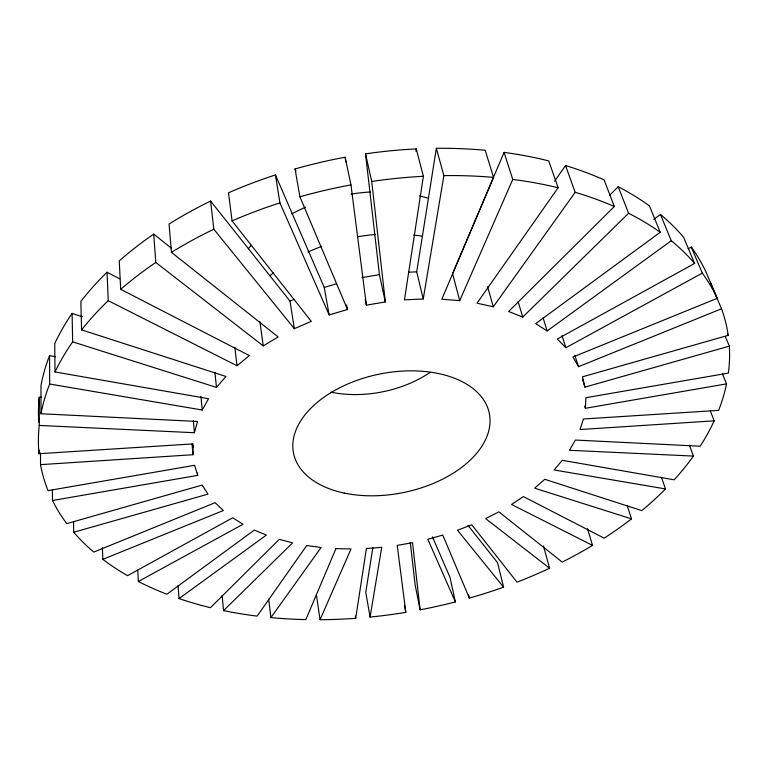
<?xml version="1.0" encoding="UTF-8"?>
<svg xmlns="http://www.w3.org/2000/svg" width="768" height="768" viewBox="0 0 768 768"><rect width="100%" height="100%" fill="white"/><g stroke="black" fill="none" stroke-linecap="round" stroke-linejoin="round"><path stroke-width="1.15" d="M40.531 452.995L40.531 464.64L193.008 454.723L192.931 443.894L39.024 453.706L39.024 450.154M39.024 453.706A349.958 215.155 -11.5 0 1 39.235 425.443L39.254 397.248L41.645 397.373M722.477 373.949L726.547 383.866L585.379 408.288L585.907 397.699L728.371 373.094A349.958 215.155 -11.5 0 0 729.341 346.138L725.261 336.451M415.901 151.267L416.237 148.906A344.4 216.701 -11.5 0 0 365.53 153.859L379.421 274.666L385.334 301.949L366.384 305.155L365.222 299.453M316.378 594.643L320.054 619.718A349.958 215.155 -11.5 0 0 355.699 618.307L366.394 548.534L381.734 547.334L370.07 617.069A349.958 215.155 -11.5 0 0 405.821 612.355L397.229 545.376L412.531 542.678L420.106 609.821A349.958 215.155 -11.5 0 0 455.376 601.92L449.99 577.315L432.413 536.803M416.237 148.906L423.389 176.294L404.458 299.866L423.245 298.963L443.875 175.613L436.368 148.31A344.4 216.701 -11.5 0 1 485.194 150.259L493.555 177.37L441.83 299.222L459.706 300.634L512.765 179.424L504.077 152.39A344.4 216.701 -11.5 0 1 548.726 160.906L558.125 187.757L477.005 303.187L493.277 306.797L575.184 192.326L565.526 165.552L554.611 181.21M372.874 547.594L365.77 592.214L370.07 617.069M423.245 298.963L416.717 271.834L436.368 148.31M39.235 425.443L194.429 432.72L197.51 421.459L40.992 413.75L40.982 385.488A344.4 216.701 -11.5 0 1 49.546 355.651L55.411 356.698M504.077 152.39L452.602 273.667L459.706 300.634M335.962 548.515L305.846 619.603A349.958 215.155 -11.5 0 1 270.912 617.606L268.685 599.165M320.054 619.718L351.024 548.957L335.981 548.611M49.546 355.651L49.699 384.029L202.234 410.026L208.541 398.707L54.989 371.952L54.739 343.536A344.4 216.701 -11.5 0 1 72.096 313.392L82.291 316.733M270.912 617.606L321.101 547.469L306.701 545.558L257.126 616.109A349.958 215.155 -11.5 0 1 223.565 610.598L222.106 595.43M72.096 313.392L72.662 341.856L216.499 387.427L225.965 376.464L81.581 329.875L80.851 301.402A344.4 216.701 -11.5 0 1 107.03 272.227L119.702 278.813M609.802 195.158L618.221 186.72A344.4 216.701 -11.5 0 1 649.478 205.92L660.202 232.282L535.69 323.635L547.162 330.941L671.27 240.73L660.442 214.435L653.741 219.398M565.526 165.552A344.4 216.701 -11.5 0 1 604.128 179.923L614.323 206.515L508.646 311.482L522.749 317.088L628.589 213.254L618.221 186.72M223.565 610.598L292.646 542.842L279.254 539.357L210.47 607.68A349.958 215.155 -11.5 0 1 179.011 598.589L178.051 585.571M107.03 272.227L108.24 300.682L237.005 365.75L249.398 355.584L120.691 289.334L119.251 260.899A344.4 216.701 -11.5 0 1 153.696 234.106L171.485 248.256M179.011 598.589L266.381 535.075L254.352 530.064L166.915 594.211A349.958 215.155 -11.5 0 1 138.346 581.501L137.75 570.01M153.696 234.106L155.798 262.464L263.232 345.888L278.17 336.941L171.446 252.346L169.046 224.035A344.4 216.701 -11.5 0 1 210.614 201.053L290.006 301.123L294.326 328.685L311.29 321.35L232.061 220.896L228.499 192.787A344.4 216.701 -11.5 0 1 275.443 174.931L324.23 287.434L329.165 314.899L347.491 309.514L346.618 304.944M688.138 248.813L691.277 247.066A344.4 216.701 -11.5 0 1 706.186 272.429L717.216 298.32L572.986 357.014L578.506 366.691L721.526 308.774L710.534 282.95A344.4 216.701 -11.5 0 1 712.272 287.981M660.442 214.435A344.4 216.701 -11.5 0 1 683.626 237.312L694.618 263.434L557.299 339.043L565.872 347.722L702.307 273.12L691.277 247.066M138.346 581.501L243.034 524.256L232.723 517.776L127.584 575.664A349.958 215.155 -11.5 0 1 102.806 559.344L102.413 547.68M290.006 301.123L294.173 299.299M102.806 559.344L223.334 510.538L215.107 502.685L93.754 552.077A349.958 215.155 -11.5 0 1 73.709 532.243L73.517 521.587M324.23 287.434L336.605 283.766M721.526 308.774A349.958 215.155 -11.5 0 1 728.227 335.347L582.518 376.81L584.957 387.12L729.341 346.138M73.709 532.243L207.994 494.131L202.195 485.069L66.758 523.613A349.958 215.155 -11.5 0 1 52.474 500.506L52.406 490.157M52.474 500.506L197.683 475.382L197.482 473.03M361.968 277.613L379.421 274.666M710.323 410.986L714.192 420.826L580.051 429.542L583.402 418.992L718.646 410.371A349.958 215.155 -11.5 0 0 726.547 383.866M408.624 272.198L416.717 271.834M689.395 445.248L693.456 456.086L569.453 450.278L575.357 440.054L700.186 446.208A349.958 215.155 -11.5 0 0 714.192 420.826M661.555 477.686L665.51 488.947L554.093 469.958L562.301 460.32L674.179 479.818A349.958 215.155 -11.5 0 0 693.456 456.086M627.12 505.411L631.507 518.861L534.586 488.15L544.781 479.309L641.808 510.614A349.958 215.155 -11.5 0 0 665.51 488.947M455.376 601.92L427.824 539.232L442.762 535.104L469.363 598.118A349.958 215.155 -11.5 0 0 503.578 587.155L457.517 530.246L471.763 524.765L517.018 582.154A349.958 215.155 -11.5 0 0 549.581 568.243L485.645 518.592L498.864 511.853L562.234 562.09A349.958 215.155 -11.5 0 0 592.531 545.395L511.555 504.47L523.421 496.598L604.147 538.157A349.958 215.155 -11.5 0 0 631.507 518.861M210.614 201.053L213.821 229.229L294.326 328.685M467.962 525.36L497.53 562.627L503.578 587.155M275.443 174.931L279.917 202.867L329.165 314.899M727.536 333.715L728.227 335.347M366.384 305.155L350.957 184.896L345.139 157.229A344.4 216.701 -11.5 0 0 295.056 168.95L299.914 196.8L347.491 309.514M295.056 168.95L295.978 171.139M574.819 355.334L578.506 366.691M582.394 379.219L584.957 387.12M562.003 335.664L565.872 347.722M584.659 406.051L585.379 408.288M543.034 317.712L547.162 330.941M197.683 475.382L194.621 465.302L48.048 490.627A349.958 215.155 -11.5 0 1 40.531 464.64M587.501 528.653L592.531 545.395M518.083 301.546L522.749 317.088M487.574 286.704L493.277 306.797M543.475 545.952L549.581 568.243M468.566 594.614L469.363 598.118M365.53 153.859L371.731 181.45L385.334 301.949M420.106 609.821L415.181 585.139L410.246 542.237M404.458 605.29L405.821 612.355M355.325 616.042L355.699 618.307M259.939 321.725L263.232 345.888M345.139 157.229L345.754 161.962M234.826 347.328L237.005 365.75M214.934 372.461L216.499 387.427M200.928 396.25L202.234 410.026M193.363 420.787L194.429 432.72M192.854 445.2L193.066 447.562M192.077 444.048L193.008 454.723M248.371 248.774A134.314 92.006 -11.5 0 1 251.309 245.28M291.802 213.869A134.314 92.006 -11.5 0 1 305.587 207.226M350.986 194.112A134.314 92.006 -11.5 0 1 370.349 191.981M419.299 195.878A134.314 92.006 -11.5 0 1 427.44 198.019M269.942 275.76A137.875 91.296 -11.5 0 1 273.6 272.784M307.882 252.077A137.875 91.296 -11.5 0 1 321.725 246.374M357.571 236.774A137.875 91.296 -11.5 0 1 375.494 234.47M413.722 235.008A137.875 91.296 -11.5 0 1 421.526 236.112M430.128 372.403A93.946 62.112 -11.5 0 1 330.97 392.17M40.992 413.75A349.958 215.155 -11.5 0 1 49.699 384.029M54.989 371.952A349.958 215.155 -11.5 0 1 72.662 341.856M81.581 329.875A349.958 215.155 -11.5 0 1 108.24 300.682M120.691 289.334A349.958 215.155 -11.5 0 1 155.798 262.464M171.446 252.346A349.958 215.155 -11.5 0 1 213.821 229.229M232.061 220.896A349.958 215.155 -11.5 0 1 279.917 202.867M299.914 196.8A349.958 215.155 -11.5 0 1 350.957 184.896M371.731 181.45A349.958 215.155 -11.5 0 1 423.389 176.294M443.875 175.613A349.958 215.155 -11.5 0 1 493.555 177.37M512.765 179.424A349.958 215.155 -11.5 0 1 558.125 187.757M575.184 192.326A349.958 215.155 -11.5 0 1 614.323 206.515M628.589 213.254A349.958 215.155 -11.5 0 1 660.202 232.282M671.27 240.73A349.958 215.155 -11.5 0 1 694.618 263.434M702.307 273.12A349.958 215.155 -11.5 0 1 717.216 298.32M38.765 422.256A344.4 216.701 -11.5 0 1 39.254 397.248M344.285 493.085A99.888 60.442 -11.5 0 0 490.022 419.261A99.888 60.442 -11.5 0 0 339.994 387.629A99.888 60.442 -11.5 0 0 344.285 493.085"/></g></svg>
